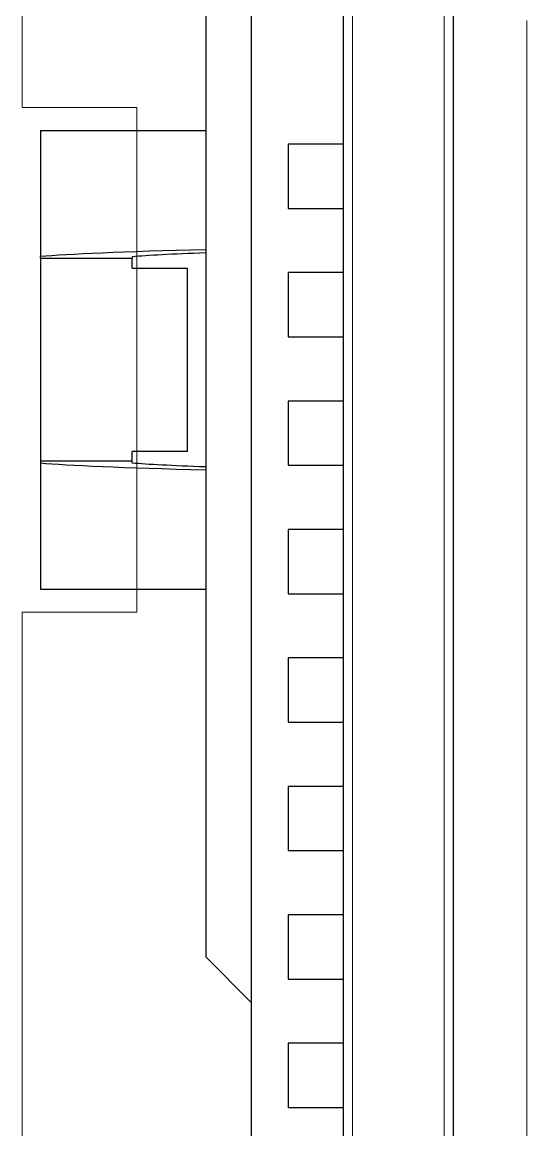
# Model space of a CAD drawing. Header units: millimetres. Extents: x -13 to 383, y -156 to 81.
# Drawn here: x 53.65 to 59.15, y 34.76 to 46.83 of the extents above; entities that cross this region are included whole.
import ezdxf

# ---------------------------------------------------------------- set-up
doc = ezdxf.new("R2010")
doc.units = ezdxf.units.MM
doc.header["$LTSCALE"] = 0.5
doc.layers.get('0').update_dxf_attribs({"lineweight": 18})

# ---------------------------------------------------------------- blocks, each defined once
blk = doc.blocks.new('*X6')
at = {"color": 7, "linetype": 'Continuous', "lineweight": 25}
for p, q in [((-9.499999999241027, 0.7500004323605935), (-9.499999999241027, -10.90995024925701)), ((-8.999999999241027, -27.89999999999941), (-8.999999999241027, 0.7500004323605935)), ((-11.2999999581989, -1.900000000103432), (-11.2999999581989, -3.275847934718968)), ((-11.2999999581989, -1.900000000103432), (-9.499999971298166, -1.900000000103432)), ((-11.2999999581989, -3.29304842888223), (-11.2999999581989, -3.275847934718968)), ((-11.2999999581989, -3.293048428881434), (-10.2999999581989, -3.293048428881434)), ((-11.2999999581989, -3.29304842888223), (-11.2999999581989, -5.506951571290415)), ((-10.2999999581989, -3.277520266701117), (-10.2999999581989, -3.29304842888223)), ((-10.2999999581989, -3.400000000102409), (-10.2999999581989, -3.29304842888223)), ((-10.2999999581989, -3.400000000102409), (-9.699999958182161, -3.400000000102409)), ((-9.699999958182161, -3.400000000102409), (-9.699999958182161, -5.400000000102409)), ((-9.699999958182161, -5.400000000102409), (-10.2999999581989, -5.400000000102409)), ((-10.2999999581989, -5.506951571301784), (-10.2999999581989, -5.400000000102409)), ((-11.2999999581989, -5.506951571290415), (-11.29999995819617, -5.524152065487897)), ((-10.2999999581989, -5.506951571290415), (-11.2999999581989, -5.506951571290415)), ((-11.29999995819617, -5.524152065487897), (-11.29999995819617, -6.900000000103432)), ((-10.29999995819981, -5.52247973350552), (-10.2999999581989, -5.506951571290415)), ((-11.29999995819617, -6.900000000103432), (-9.499999958294666, -6.900000000103432)), ((-9.002487561849648, -11.4074626866468), (-9.499999999241027, -10.90995024925667)), ((-9.002487561876023, -11.4074626866734), (-9.002487561876023, -14.39253731342183))]:
    blk.add_line(p, q, dxfattribs=at)
for centre, major_axis, ratio, start_param, end_param in [((8.26589712232817e-08, -3.313121749780294), (11.50000000008821, 0), 0.01745506492832347, 2.542924609068724, 2.954820356616152), ((8.237884685513563e-08, -3.313121749776087), (10.49999999977389, 0), 0.0174550649283221, 2.701616717094266, 2.946101514125907), ((8.26589712232817e-08, -5.486878250426457), (11.50000000008821, 0), 0.01745506492820187, 3.328364950565526, 3.740260700119538), ((8.237884685513563e-08, -5.486878250430777), (10.49999999977389, 0), 0.01745506492820516, 3.337083793054453, 3.581568599239321)]:
    blk.add_ellipse(centre, major_axis=major_axis, ratio=ratio, start_param=start_param, end_param=end_param, dxfattribs=at)
blk = doc.blocks.new('*X28')
at = {"color": 8, "linetype": 'Continuous', "ltscale": 0.5}
for p, q in [((0.1000007614494578, 0.4999999999999147), (0.1000007614494507, 27.5000008642831)), ((1.100000761395791, 0.5000000001315605), (1.100000761395791, 27.5000008642831))]:
    blk.add_line(p, q, dxfattribs=at)
blk = doc.blocks.new('*X29')
at = {"color": 8, "ltscale": 0.5}
blk.add_line((-14.00000047013117, -26.20000086434436), (-14.00000047013123, -1.80000000020101), dxfattribs=at)

msp = doc.modelspace()

# ---------------------------------------------------------------- linework, layer by layer
at = {"color": 3}
for p, q in [((53.65344635040378, 45.89999943998245), (53.65344635040333, 53.64999987148607)), ((53.65344635040378, 26.89999943985796), (53.65344635040333, 40.39999943975235))]:
    msp.add_line(p, q, dxfattribs=at)
at = {"color": 4, "linetype": 'Continuous', "lineweight": 25}
for p, q in [((57.15344597042417, 48.64999987148562), (57.15344597042417, 20.64999900721827)), ((58.35344626025176, 20.64999900721827), (58.35344626025176, 48.64999987148562))]:
    msp.add_line(p, q, dxfattribs=at)
at = {"color": 3, "linetype": 'Continuous', "ltscale": 0.5}
for p, q in [((53.65344635040378, 45.89999943975235), (54.90344639125283, 45.89999943975235)), ((54.90344639125283, 45.89999943985512), (54.90344639125283, 40.39999943975235)), ((53.65344635059569, 40.39999943975235), (54.90344639104819, 40.39999943975235))]:
    msp.add_line(p, q, dxfattribs=at)
at = {"color": 8, "linetype": 'Continuous', "lineweight": 25}
for p, q in [((56.55344605834102, 45.49999963455716), (56.55344605834102, 44.79999989234724)), ((57.15344597042417, 45.49999963455716), (56.55344605834102, 45.49999963455716)), ((56.55344605834102, 44.79999989234724), (57.15344597042417, 44.79999989234724)), ((57.15344597042417, 44.10000015013733), (56.55344605834102, 44.10000015013733)), ((56.55344605834102, 44.10000015013733), (56.55344605834102, 43.40000040792742)), ((56.55344605834102, 43.40000040792742), (57.15344597042417, 43.40000040792742)), ((56.55344605834102, 42.69999973439494), (56.55344605834102, 41.99999906086245)), ((57.15344597042417, 42.69999973439494), (56.55344605834102, 42.69999973439494)), ((56.55344605834102, 41.99999906086245), (57.15344597042417, 41.99999906086245)), ((56.55344605834102, 41.30000024997511), (56.55344605834102, 40.59999957644263)), ((57.15344597042417, 41.30000024997511), (56.55344605834102, 41.30000024997511)), ((56.55344605834102, 40.59999957644263), (57.15344597042417, 40.59999957644263)), ((56.55344605834102, 39.89999890291014), (56.55344605834102, 39.2000000920228)), ((57.15344597042417, 39.89999890291014), (56.55344605834102, 39.89999890291014)), ((56.55344605834102, 39.2000000920228), (57.15344597042417, 39.2000000920228)), ((57.15344597042417, 38.49999941849032), (56.55344605834102, 38.49999941849032)), ((56.55344605834102, 38.49999941849032), (56.55344605834102, 37.80000060760298)), ((56.55344605834102, 37.80000060760298), (57.15344597042417, 37.80000060760298)), ((57.15344597042417, 37.0999999340705), (56.55344605834102, 37.0999999340705)), ((56.55344605834102, 37.0999999340705), (56.55344605834102, 36.39999926053801)), ((56.55344605834102, 36.39999926053801), (57.15344597042417, 36.39999926053801)), ((56.55344605834102, 35.70000044965067), (56.55344605834102, 34.99999977611819)), ((57.15344597042417, 35.70000044965067), (56.55344605834102, 35.70000044965067)), ((56.55344605834102, 34.99999977611819), (57.15344597042417, 34.99999977611819))]:
    msp.add_line(p, q, dxfattribs=at)

# ---------------------------------------------------------------- block references
at = {"color": 0, "linetype": 'Continuous', "ltscale": 0.5}
for name, p in [('*X6', (65.1534463498266, 47.54999943935192)), ('*X29', (73.15344673038297, 48.64999987148563))]:
    msp.add_blockref(name, p, dxfattribs=at)
at = {"color": 8, "linetype": 'Continuous', "ltscale": 0.5}
msp.add_blockref('*X28', (57.15344597042417, 20.64999900721827), dxfattribs=at)

doc.saveas('drawing.dxf')
